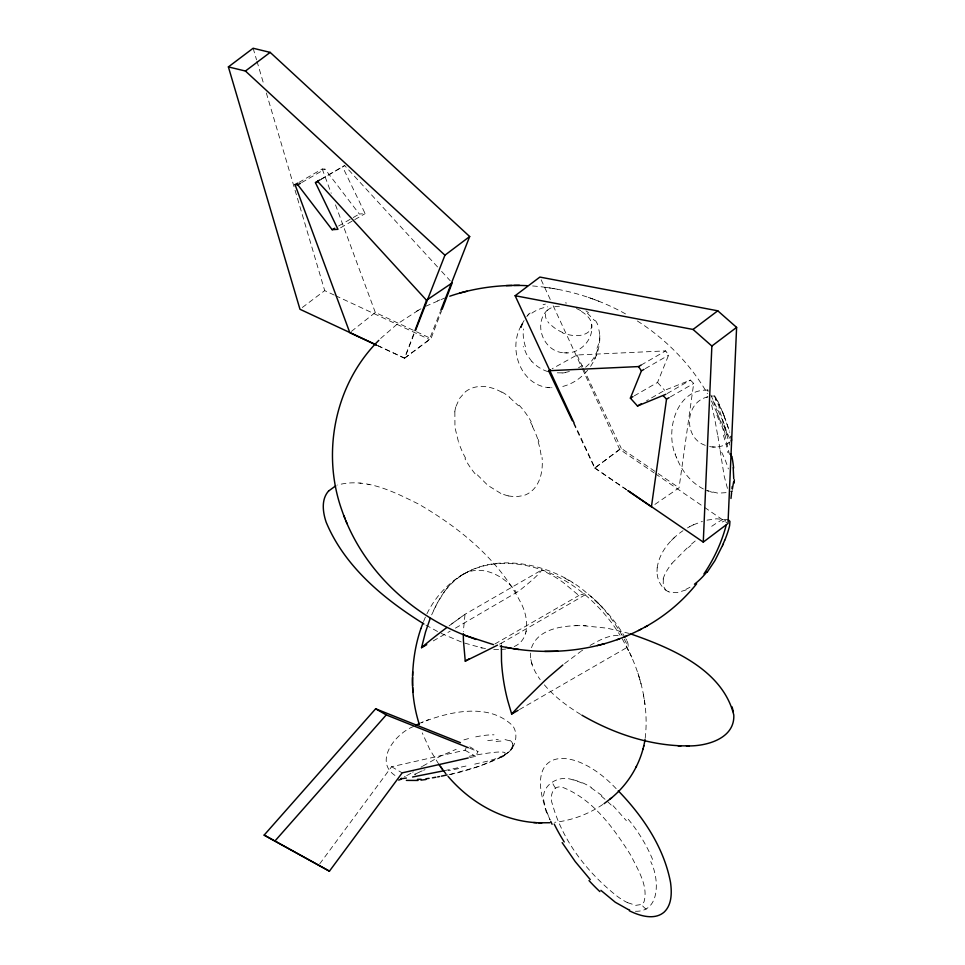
<?xml version="1.0" encoding="UTF-8"?>
<svg xmlns="http://www.w3.org/2000/svg" width="965" height="965" viewBox="0 0 965 965"><rect width="100%" height="100%" fill="white"/><g stroke="black" fill="none" stroke-linecap="round" stroke-linejoin="round"><path stroke-width="0.72" stroke-dasharray="4.83 3.62" d="M657.189 567.854C659.276 552.245 670.325 539.399 682.967 530.726M668.431 591.786C661.085 588.023 656.972 579.482 656.996 571.425M513.006 745.27L510.183 750.867L503.344 756.258M530.473 653.1C529.918 662.798 534.682 671.966 540.195 679.625M501.45 644.198L501.498 643.112L587.54 593.439L599.47 604.56M656.996 571.569L657.189 567.722M454.853 411.826L454.961 427.555L458.725 442.851M645.187 738.273C648.685 708.937 642.123 678.769 629.433 652.28M616.165 788.682C571.968 741.615 518.181 747.718 550.11 819.936L548.892 817.017A85.62 53.956 46.9 0 1 547.36 813.049M654.873 504.43L679.046 487.844L693.702 383.443L690.433 380.101L664.656 390.318L646.55 400.777M514.224 646.526C531.522 639.047 527.939 615.031 520.316 601.774C498.278 559.23 459.497 527.746 418.629 504.104C394.166 492.005 365.578 477.156 337.593 485.021M663.317 578.928L663.196 585.984L665.934 590.266M525.611 633.728L525.768 633.076M526.058 631.906L526.251 631.11M456.071 406.265L459.473 398.533L465.021 392.128M590.568 366.386C597.974 355.072 602.437 340.283 598.119 327.026M531.51 647.732C537.855 629.385 560.967 625.923 577.782 625.658M377.81 345.772L404.48 358.244L414.443 332.008M404.48 358.244L431.029 338.546L441.596 310.73M377.484 345.434L404.685 358.124L415.01 331.695M404.685 358.124L429.413 339.475L440.293 311.647M634.246 395.879L657.539 382.43L668.6 355.168L665.669 350.886L577.01 354.987L552.137 368.763M521.1 325.881C507.18 350.307 522.065 388.666 552.945 387.749L551.606 387.665M594.742 359.089L595.248 357.882M596.068 355.916L596.672 354.469M474.72 764.147C486.444 761.288 499.146 759.359 509.001 751.819C515.961 745.583 518.326 733.931 512.898 726.018C488.978 702.074 448.773 711.639 420.788 722.881L428.52 719.661M423.575 621.569C435.155 590.93 463.453 566.202 496.806 563.777C547.565 559.748 594.319 593.499 620.049 635.223M431.644 614.874L437.543 602.594L444.865 591.05M433.707 610.206C440.305 596.503 448.954 582.353 462.561 574.597M521.679 324.723L524.755 319.379M520.449 327.219L522.234 323.577M319.717 863.856L391.585 766.741L464.973 750.215L466.795 746.657M469.702 757.658L475.576 756.331L478.001 751.59L469.762 746.826M512.222 748.02L511.197 749.612L513.826 744.992M445.01 590.87C479.75 545.961 551.666 561.328 587.046 593.27A143.737 7.032 -28 0 0 582.981 594.102M527.24 315.857L528.856 313.902M671.893 563.391L688.901 546.25M449.099 774.461C471.475 771.638 550.786 740.867 469.135 756.295M587.649 370.234C580.556 378.847 570.568 385.312 559.471 387.134M547.457 309.934C532.427 324.614 544.26 353.154 565.273 352.804M674.776 537.155L671.242 540.617M380.62 338.486L397.628 323.733L419.075 309.825M503.983 755.764L503.754 755.969M691.483 544.055L696.332 540.098M564.597 663.57L580.665 651.532M351.405 331.405L375.313 312.479L431.029 338.546M455.42 628.131L518.567 591.28A136.234 10.519 -33.1 0 0 538.036 574.501L538.868 573.632A120.348 9.288 -33.1 0 0 541.811 569.929L555.02 576.998A139.201 113.255 68.2 0 1 563.56 582.751L578.879 595.502L583.005 594.09M302.322 307.497L324.71 290.622L334.228 295.061M574.03 422.851L594.923 467.965L619.663 449.304L654.125 472.898M573.572 423.454L594.717 468.085L621.267 448.375L656.924 472.729M449.075 625.863L465.046 614.247L541.799 569.941M730.167 441.886C724.232 446.409 716.307 448.086 709.034 446.457M320.633 179.671L344.674 165.558L437.772 267.196M581.304 651.086L582.583 650.217M582.305 365.53L578.457 367.858M602.86 804.448C588.541 814.146 571.895 820.455 554.67 822.313M627.636 902.673L635.778 905.339L641.508 904.482A10.313 8.263 41.3 0 0 644.077 901.66C648.42 885.568 637.696 869.598 631.074 855.714C614.09 828.742 593.596 799.696 563.005 787.488C553.029 783.942 549.206 796.499 552.354 803.966C562.474 840.973 587.673 873.096 617.564 896.557A58.696 47.032 41.3 0 0 627.612 902.721M420.993 767.211L422.284 766.427M422.923 766.041L440.281 756.234L456.192 749.298M414.938 774.437L415.589 774.051A10.313 1.616 -23.5 0 1 419.546 772.024M635.452 911.262C660.892 912.13 659.167 877.559 650.712 861.612M573.101 779.973C557.553 773.785 537.831 787.114 544.996 804.726M687.478 527.927L689.48 526.769M590.073 645.44C599.06 640.35 608.831 634.789 619.506 635.513A112.35 27.611 -40.3 0 1 620.193 635.633M412.694 772.241L413.322 771.867M413.623 726.488C395.373 733.243 372.707 762.193 396.362 776.33M298.933 182.421L322.226 168.972L325 169.128L359.318 214.025L365.144 213.615L342.623 166.969M301.707 182.578L325 169.128M321.381 179.008L344.674 165.558M338.606 225.979L359.318 214.025M340.561 227.812L353.504 220.346M354.794 219.598L365.144 213.615M641.086 365.084L665.669 350.886M645.308 368.618L668.6 355.168M667.141 393.551L690.433 380.101M670.41 396.892L693.702 383.443M433.261 640.917L450.209 631.134M494.949 643.957L578.879 595.502M519.435 709.577L628.227 646.755A166.824 41 -40.3 0 0 627.648 642.376C618.722 624.608 605.357 609.156 590.556 595.972M502.717 756.62L478.845 766.367L448.363 775.04M406.675 775.643L410.861 773.303A14.728 8.504 60 0 0 415.589 774.051M722.206 522.005L725.813 520.28M416.699 311.104L423.346 307.533M462.874 574.416C481.969 563.451 505.419 576.141 516.661 592.763M405.228 776.415L404.359 776.861M499.496 644.125L501.498 643.112M693.256 524.876L702.424 521.353M689.36 526.83L693.497 524.767M425.71 306.267L444.624 298.076M419.546 772.024L422.212 770.842M686.055 589.953L677.008 592.667L669.734 592.257M423.623 770.251L425.022 769.672M437.519 300.827L440.064 299.85M707.984 396.844C684.475 401.826 682.955 438.605 705.97 445.553M543.066 304.735L545.406 304.084M706.971 520.159L716.392 518.808L728.708 519.846M706.573 397.23L707.755 396.905M569.386 371.525L565.381 372.442M465.974 766.041L445.203 770.492M487.723 740.625L498.29 739.419M505.732 649.047L501.028 649.469M726.066 492.657L718.032 493.175L706.718 490.546L709.07 491.294M711.531 396.132L714.8 395.903M563.85 352.768C579.35 354.746 593.789 340.054 591.714 324.65M562.1 372.876L553.994 372.78M498.567 649.65L490.172 649.264M583.21 625.706L607.166 628.179L628.854 633.342M575.056 625.634L586.153 625.718M565.755 352.816L567.239 352.864M712.303 446.976L713.714 447.024M714.197 447.024L715.68 447.072M547.686 387.399L549.133 387.496M532.608 285.954C565.104 288.487 597.058 297.992 625.525 313.902M505.021 739.588L509.701 740.794M359.776 483.079L361.019 483.284M367.774 484.37L369.209 484.599M441.294 633.438L462.597 642.509L482.174 647.973M480.739 647.744L486.191 648.625M545.587 287.305L551.353 288.245M552.764 288.475L558.337 289.391M508.169 495.926L515.78 496.806L523.814 495.515A23.425 23.039 9.8 0 0 530.822 491.752L532.065 490.703A25.705 25.343 16.1 0 0 534.646 488.025C541.51 479.533 542.981 468.013 542.065 457.446M710.023 491.583L712.411 492.343M577.577 781.264L582.378 783.146M594.356 299.572L599.663 301.55M588.264 297.341L593.801 299.391M469.666 748.261L478.001 751.59M500.871 493.453L487.88 485.407L475.721 473.212M335.579 295.7L429.413 339.475M703.413 488.978C690.59 482.44 681.278 470.232 676.344 456.903M437.555 631.496L425.167 624.681M501.704 392.2C492.958 387.255 482.15 384.528 472.38 387.966A23.582 22.774 -41 0 0 465.009 392.104M464.973 750.215L475.576 756.331M391.585 766.741L402.188 772.869M564.79 578.095L573.379 583.174M591.123 787.802L601.895 795.522M580.665 714.462C567.396 706.235 554.525 696.875 544.393 684.873M637.358 320.983C666.031 339.222 690.53 364.167 707.478 393.684M658.154 473.562L679.046 487.844M655.368 473.743L703.376 506.613M704.607 507.445L726.778 522.62M594.923 467.965L626.936 489.87M594.717 468.085L626.768 489.967M587.359 313.179L594.717 320.682M509.604 397.496L518.507 405.758M594.717 599.699L602.281 607.154M613.065 805.678L626.357 820.672M441.608 271.382L450.257 280.815M657.539 382.43L664.656 390.318M531.848 361.525L526.504 354.167L523.211 346.387M708.045 390.174C675.512 388.376 664.113 433.309 676.839 458.279M625.899 638.878L626.755 640.157M438.773 764.208L429.666 749.262L422.248 732.869M707.731 389.619L708.045 391.597M622.244 638.77L631.761 657.069M621.774 634.717L622.196 635.452M530.497 422.212L532.752 426.385M465.685 458.351L464.044 455.275A95.607 91.566 55.6 0 1 458.797 442.826M624.283 639.168L628.227 646.755M710.807 394.999L722.339 419.823L729.805 445.07M711.41 400.945L718.262 415.794M715.33 396.712L723.255 413.72M626.369 645.983L628.806 651.001M577.01 354.987L582.776 367.158M583.415 368.521L621.267 448.375M541.148 279.802L550.641 300.308M553.174 305.772L581.666 367.291M582.305 368.654L619.663 449.304M712.99 400.837L717.116 410.475M727.453 488.399L724.172 476.047L719.986 449.461M723.75 414.95L729.407 431.186M719.118 417.929L725.342 436.216L729.431 454.515M722.556 411.995L724.498 416.784M717.152 413.092L720.348 420.957M512.801 743.858L512.101 742.568A67.297 19.421 -35.6 0 0 510.051 740.517M322.226 168.972L331.224 193.314M335.494 204.845L375.313 312.479M721.555 421.789L723.967 428.556M675.15 453.526L675.548 454.636M538.217 439.389L538.928 441.632M724.365 425.517L725.451 429.075M726.102 431.102L727.308 435.01M253.132 48.25L256.533 59.794M256.967 61.229L263.783 84.317M266.34 92.978L324.71 290.622M637.925 673.063L639.325 677.84M639.807 679.541L641.11 684.004M530.871 659.565L531.232 661.001M531.691 662.871L532.149 664.656M717.888 436.035L719.902 448.894A211.359 136.511 6.7 0 1 728.358 468.906M643.438 694.571L644.065 698.708M644.367 700.795L644.946 704.559M599.772 335.434L599.772 336.833A69.347 44.462 -0.8 0 1 596.515 349.221M451.668 623.945A120.348 9.288 -33.1 0 1 465.034 614.259L463.49 629.843A139.201 113.255 68.2 0 0 463.417 631.785M599.494 604.524A158.791 126.198 82.2 0 1 621.737 634.753M663.124 579.036A25.464 10.724 -49.3 0 1 671.966 563.439M669.807 592.1A63.437 26.803 -58.5 0 1 668.48 591.702M689.987 587.202A100.191 48.841 -79.4 0 1 686.067 589.241M711.724 526.311A95.451 10.133 -43 0 1 726.199 518.109M688.395 547.565A66.694 13.438 -46.5 0 1 690.892 545.43M717.634 400.849A24.041 1.93 69.4 0 1 729.757 432.597M714.209 396.12A23.908 0.651 67.8 0 1 720.529 410.004M715.837 400.487A24.221 0.688 71.2 0 1 715.403 398.979M724.076 424.021A24.077 0.615 71.4 0 1 718.72 407.906M729.6 438.219A23.691 1.87 71.2 0 1 724.703 426.409M711.627 404.998A66.766 7.503 81.9 0 1 717.779 436.264M716.911 415.107A53.606 6.104 70 0 1 720.3 423.852M723.545 428.725A66.561 17.225 71.3 0 1 725.198 433.719M723.412 435.251A71.084 21.375 71.2 0 1 726.802 447.157M646.236 909.199A14.728 8.504 60 0 1 641.508 904.482M555.454 788.007A14.728 8.504 60 0 1 552.089 781.759M628.275 819.273A158.525 145.739 30.2 0 1 653.172 860.84M601.34 796.161A133.303 121.361 33.6 0 1 612.413 806.282M582.534 782.784A67.297 61.808 32.7 0 1 591.316 787.488M573.138 779.78A44.004 38.045 30.2 0 1 577.625 781.071M546.648 813A67.538 44.197 45 0 1 544.272 804.581M505.009 754.582A14.728 8.504 60 0 1 501.643 756.934M463.9 739.89A158.525 48.419 -35.6 0 1 469.991 738.201M475.709 736.874A158.525 48.419 -35.6 0 1 493.996 734.811M496.119 741.422A133.303 37.201 -34.5 0 1 503.272 741.084M512.729 743.906A44.004 12.593 -28.4 0 1 512.801 745.366M458.761 768.574A67.538 2.244 -13 0 1 448.267 770.661M547.867 371.634A30.06 23.474 21.3 0 1 531.908 361.501M565.442 372.587A37.828 29.312 19.2 0 1 562.149 373.033M597.673 349.487A67.671 46.706 8.7 0 1 585.381 367.4M595.465 320.525A48.926 30.88 7.4 0 1 598.602 327.002M565.406 302.865A29.65 16.441 16.3 0 1 566.527 303.058M585.948 310.814A29.65 16.441 16.3 0 1 588.529 312.769M531.884 313.155A59.287 34.559 22.7 0 1 547.674 306.846M521.317 327.75A70.952 45.102 35.4 0 1 524.309 320.259M526.806 316.544A70.952 45.102 35.4 0 1 530.678 312.527M525.442 346.676A58.298 37.02 39.4 0 1 523.452 328.956M508.193 495.841A41.628 41.218 9 0 1 500.919 493.356M475.057 473.767A97.67 95.439 55.3 0 1 464.937 458.749M454.805 411.814A40.832 40.446 -13 0 1 455.987 406.241M501.824 391.971A64.752 63.147 -84.2 0 1 509.797 397.254M519.11 405.155A86.898 82.013 72.4 0 1 531.245 421.765M532.439 426.554A87.381 80.686 69.4 0 1 537.879 439.497M538.144 441.861A74.667 69.987 69.4 0 1 541.341 457.494M581.376 311.454A24.029 13.438 17.3 0 1 582.872 312.407A24.246 13.992 15.8 0 1 591.642 323.697A24.125 13.92 17.1 0 1 581.907 335.024A23.823 14.113 19.4 0 1 580.339 335.35A23.751 14.137 19.7 0 1 564.549 333.54M576.419 308.535A23.787 13.172 17.5 0 1 581.702 311.249M559.435 306.255A24.089 12.835 17.7 0 0 547.734 321.574A24.258 13.438 21.3 0 0 548.928 323.118M562.776 332.551A24.029 13.389 21 0 1 549.314 323.058M564.537 333.649A23.823 14.113 19.4 0 1 562.619 332.937M511.945 748.478L510.859 750.07L511.945 748.478"/><path stroke-width="1.45" d="M733.738 478.676L733.195 467.687M420.933 628.492C414.6 646.84 412.127 666.429 412.598 685.777M412.538 677.442C412.091 693.365 414.516 709.347 419.329 724.522M412.586 675.548L412.694 671.833M501.378 645.85L501.498 661.122A158.791 126.198 82.2 0 0 507.723 700.578L511.667 714.052L518.145 710.324M628.167 490.715L703.268 542.113L711.868 346.037L736.609 327.388L717.767 310.802L539.881 277.076L515.141 295.724L574.03 422.851M736.609 327.388L728.008 523.464L703.268 542.113M733.605 482.005L732.339 489.11A211.359 136.511 6.7 0 0 732.158 486.589M730.975 498.471L731.603 492.657M629.252 910.731C639.457 915.797 654.451 920.562 664.173 912.094C672.062 904.579 671.881 892.299 670.506 882.3C663.811 847.113 642.811 816.149 618.251 790.793M669.119 397.64L666.525 399.124L651.423 506.806L627.998 490.811M645.03 739.48C641.363 762.917 628.408 784.605 609.82 799.261M426.747 644.68L421.536 647.684L425.541 631.942L430.221 618.348M643.583 746.56L643.812 745.643M642.871 749.431L643.04 748.756M726.271 524.924C721.699 542.366 714.004 558.988 703.919 573.934M422.935 623.161L420.909 628.541M414.974 330.633L426.518 300.26L452.175 282.914L442.127 309.331M415.565 330.307L444.937 255.194L469.678 236.534L270.176 52.387L253.132 48.25L228.391 66.911L299.97 309.27L376.121 344.807M440.836 310.26L469.678 236.534M665.85 394.299L637.491 406L630.374 398.111L641.423 370.862L644.017 369.366M724.667 540.316L723.183 543.886M722.435 545.623L714.908 560.665L707.14 572.281M636.08 767.103L636.466 766.307M460.45 742.688L375.65 708.793L264.145 835.111L329.427 871.178L402.188 772.869L468.242 757.983M328.595 491.016L335.724 485.817M328.643 490.956C320.995 499.375 322.829 512.27 326.146 522.149C344.638 566.732 383.901 599.024 423.937 623.969M696.658 583.741C682.593 601.364 664.945 616.104 645.187 626.961M274.748 841.239L386.253 714.92L468.278 747.706M378.811 340.368C334.879 383.889 321.164 452.935 342.032 510.702C362.321 569.603 411.934 615.947 469.907 637.214M421.536 647.684L422.875 646.514A136.234 10.519 -33.1 0 1 446.819 627.54M562.86 664.981L549.302 676.562A113.677 27.937 -40.3 0 0 544.441 680.964L521.1 703.895A166.824 41 -40.3 0 0 511.667 714.052M604.066 803.688L611.581 797.898M228.391 66.911L245.436 71.036L270.176 52.387M515.141 295.724L693.039 329.451L717.767 310.802M376.471 345.144L349.812 332.672L295.049 184.665L297.823 184.81L332.141 229.706L337.979 229.308L315.459 182.662L320.091 179.755M295.049 184.665L297.642 183.169M297.823 184.81L300.417 183.326M315.459 182.662L318.04 181.167M332.141 229.706L334.734 228.21M572.293 420.752L548.578 370.729L638.504 366.579L641.086 365.084M630.374 398.111L632.956 396.627M637.491 406L641.363 403.756M463.381 633.728A139.201 113.255 68.2 0 0 463.429 640.555L465.251 661.109L469.123 658.866M548.578 370.729L550.364 369.74M500.22 646.152C547.155 656.586 598.083 651.689 640.905 629.252M638.553 630.531L647.551 625.694M401.536 778.273L400.813 778.803L406.374 778.055M497.518 645.139L494.068 646.876A143.737 7.032 -28 0 1 476.034 655.85L465.251 661.109M416.096 725.185L419.606 723.448M624.186 636.936L626.743 635.959M617.093 639.699L619.639 638.721M449.762 296.207C474.503 287.799 500.883 284.349 526.974 285.676M467.096 291.189L459.666 293.095M597.166 645.597L604.585 643.691M447.109 774.919L441.331 776.174M444.021 770.746L412.574 776.994M437.652 776.909L439.473 776.548M435.866 777.235L432.417 777.838M429.135 778.345L426.023 778.767M425.891 779.515L420.957 780.13M418.05 780.456L406.374 780.396M686.453 745.885C705.463 746.657 734.956 739.045 733.798 715.029C722.447 669.167 670.663 647.829 630.133 633.728M421.09 779.25L417.411 779.37M549.821 822.735L538.663 822.807M544.791 651.423L557.987 651.218M513.863 285.447L519.472 285.363M506.263 285.58L512.005 285.483M581.847 715.149C611.979 732.616 646.055 744.473 681.037 745.824M678.081 745.812L689.191 745.897M448.037 776.343C470.136 802.385 502.355 820.901 536.842 822.711M533.657 822.566L541.775 822.952M505.913 647.406L511.498 648.323M512.91 648.54L518.663 649.481M728.298 519.773L729.938 521.377L729.637 525.418A25.488 2.871 -66.5 0 1 724.872 540.086M493.489 644.632L464.599 635.247M629.578 909.923L628.396 909.513M470.45 637.395L475.986 639.457M627.817 909.283L615.296 902.263L600.906 890.369M264.145 835.111L329.427 871.178M375.65 708.793L386.253 714.92M693.039 329.451L711.868 346.037M245.436 71.036L444.937 255.194M663.257 395.795L666.525 399.124M317.497 181.251L426.518 300.26M590.242 879.573L575.224 861.588L562.149 842.614M439.123 764.714L445.83 773.725M440.39 766.5L442.38 769.334M638.504 366.579L641.423 370.862M552.077 824.279L550.75 821.396M343.914 515.829L345.144 518.856M346.001 520.991L347.098 523.706M733.376 711.965L732.097 706.887M731.024 453.936L731.506 456.336M412.67 687.454L412.875 692.038M707.007 571.726A100.191 48.841 -79.4 0 1 694.45 584.211M723.328 543.862A26.26 3.812 -66.2 0 1 722.556 545.659M730.831 436.494A24.041 1.93 69.4 0 1 731.036 440.764M727.936 451.825A71.084 21.375 71.2 0 1 728.02 452.199M731.94 456.602A68.093 24.113 70.4 0 1 733.605 468.085M734.341 479.774A50.807 13.836 74.6 0 1 734.124 483.079M732.29 491.04A31.592 6.212 82.5 0 1 731.06 491.487M564.236 841.962A138.043 87.031 46.9 0 1 554.212 824.074M599.868 891.6A133.23 86.729 45.4 0 1 589.012 880.587M398.726 780.13A133.23 3.558 -12.9 0 1 400.994 779.25"/></g></svg>
